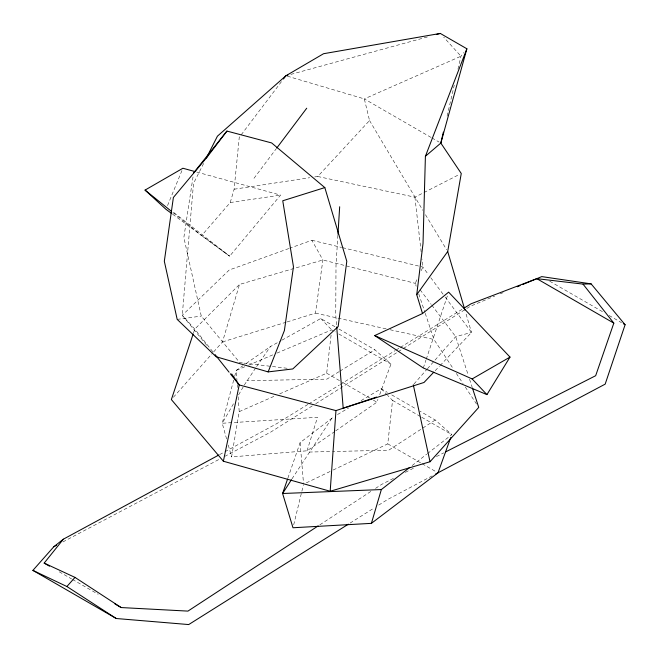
<?xml version="1.0" encoding="UTF-8"?>
<svg xmlns="http://www.w3.org/2000/svg" width="658" height="658" viewBox="0 0 658 658"><rect width="100%" height="100%" fill="white"/><g stroke="black" fill="none" stroke-linecap="round" stroke-linejoin="round"><path stroke-width="0.49" stroke-dasharray="3.29 2.47" d="M337.899 235.194L335.999 265.668L335.745 314.763L336.633 325.94M172.931 212.542L201.603 235.63L230.242 202.532L234.125 189.224L239.241 137.39L281.632 81.419M333.187 470.018L387.776 443.87L392.546 400.393L387.546 395.31M279.658 393.879L326.681 373.209L331.114 334.914M287.085 321.926L315.462 313.134L322.889 259.976L311.867 240.26L289.759 248.214M193.024 176.912L183.862 237.448L201.274 316.095L239.759 362.624L242.818 362.986M334.807 431.475L307.039 450.804L231.591 456.915L239.216 411.645L238.13 396.552M447.086 116.121L454.259 85.17M457.968 69.197L460.97 56.218L463.923 52.5M293.715 524.78L303.338 485.185M233.656 380.184L222.223 423.25L226.632 439.092M234.7 376.269L236.255 370.396L242.925 365.741M213.628 351.915L222.494 341.921L239.496 284.453L322.889 259.976L415.231 283.335L416.456 284.947M307.039 450.804L317.501 417.304L222.223 423.25L234.519 401.972M193.501 332.956L194.784 329.099L239.496 284.453M423.316 367.986L425.915 360.206M426.236 359.235L447.662 295.055M287.883 478.152L300.106 442.645L333.993 416.604M335.654 430.891L376.886 402.194L377.947 399.34M379.707 394.578L390.967 364.096L374.838 349.752L338.475 328.753M167.535 205.6L182.134 170.109M416.925 279.724L415.231 283.335L416.201 286.238M421.169 270.685L422.864 267.074L421.942 258.972M203.643 163.423L193.526 183.409L182.258 315.281L208.15 346.947M238.615 394.874L243.74 386.007M244.25 385.119L256.036 367.37M292.004 478.827L332.249 417.641M256.612 366.539L270.438 346.56L281.032 340.655M253.988 178.302L276.064 148.963M196.717 172.042L280.571 195.113L229.65 256.176L201.603 235.63M413.964 384.025L426.754 369.508M427.429 368.743L455.69 336.649L471.498 332.422L465.765 312.928M173.408 397.259L212.953 352.68M314.705 176.953L317.732 176.492L369.541 120.537L364.326 98.906L286.913 76.032M435.185 370.693L439.38 366.276M440.079 365.544L471.498 332.422L444.142 295.664M412.13 465.56L426.705 454.193M427.519 453.559L451.816 434.617L435.234 420.001L420.158 411.299M246.265 363.422L270.438 346.56M319.854 524.804L371.244 491.181M375.529 488.384L381.525 484.461L393.418 478.415M435.234 420.001L388.681 450.22L332.594 451.511M312.27 405.904L270.586 432.183L225.25 456.142M315.741 403.716L397.366 352.252M398.238 351.701L402.573 348.97M403.444 348.419L470.305 306.266L494.668 296.158M350.097 523.085L374.394 507.811M378.737 505.081L387.414 499.628L433.688 475.084M307.895 404.431L276.475 423.81L225.003 451.676M308.767 403.897L339.306 385.053M340.178 384.519L395.162 350.607M396.034 350.072L399.521 347.918M400.393 347.383L462.352 309.161M339.076 371.663L326.87 379.14L246.816 380.686M339.947 371.128L374.838 349.752M337.488 414.548L348.83 407.845M361.053 400.623L381.13 388.763L387.34 392.349M281.912 340.17L320.734 318.513L337.587 328.243M219.583 454.612L224.098 452.161M62.921 541.912L219.805 459.013M317.732 176.492L414.91 197.178L423.086 193M423.999 192.531L459.44 174.411M405.32 472.378L413.553 468.192M436.435 456.578L443.755 452.86M306.348 482.865L332.257 470.462M239.216 411.645L275.891 395.532M244.76 366.786L236.255 370.396L236.979 380.456M248.543 365.182L273.111 354.744M276.886 353.14L331.69 329.872L335.235 331.92M500.286 293.83L503.099 292.662M288.796 248.559L229.206 270.002L182.258 315.281L194.784 329.099L213.192 352.236M222.494 341.921L286.107 322.223M290.877 74.387L427.429 36.955M234.125 189.224L309.671 177.718M230.242 202.532L280.571 195.113M177.183 319.377L201.274 316.095M309.137 452.054L331.574 451.536M243.838 363.109L288.714 368.455M315.462 313.134L386.164 328.86M390.145 329.74L433.959 339.487L453.551 369.196M311.867 240.26L341.601 247.441M342.588 247.679L422.864 267.074L428.333 274.427M431.056 137.432L364.326 98.906L460.97 56.218L443.739 37.226M431.944 137.941L439.059 142.054M549.726 281.213L603.822 312.443M609.135 315.511L621.555 322.683M338.771 333.96L390.967 364.096M391.773 394.915L416.604 409.251M392.546 400.393L420.857 416.736M421.737 417.254L451.816 434.617M326.681 373.209L341.658 381.854M342.538 382.364L369.845 398.123M373.366 400.163L376.886 402.194M387.776 443.87L421.243 463.191M422.123 463.701L437.101 472.345M59.22 571.794L71.615 578.941M72.495 579.451L98.165 594.273M172.618 214.204L229.65 256.176L172.445 211.489M381.13 388.763L386.838 394.578M320.734 318.513L331.69 329.872M420.133 289.8L431.171 304.333M431.78 305.147L455.69 336.649L468.323 375.414M430.768 277.692L443.533 294.85M456.348 373.448L463.067 383.63M465.305 387.027L476.499 404.004M369.541 120.537L422.847 210.33M425.487 214.714L446.65 249.777M418.784 293.986L424.92 312.377M425.241 313.348L433.959 339.487M469.582 379.296L472.107 387.044M228.285 445.038L231.591 456.915M414.91 197.178L421.136 251.882M300.106 442.645L303.577 484.198M237.267 384.478L237.48 387.496"/><path stroke-width="0.99" d="M206.398 157.978L217.428 136.173L285.934 75.744L323.563 53.717L440.292 33.435L466.876 48.782L425.405 156.275L423.02 243.501L416.736 294.661L422.518 313.545L374.715 335.572L423.316 367.986L486.936 394.619L509.999 357.088L448.633 292.144L422.518 313.545M337.965 234.182L339.676 206.752M193.181 333.927L171.368 399.562L223.375 461.233L330.184 491.255L335.967 410.608L376.565 397.054M416.736 294.661L447.703 251.529L461.258 173.482L440.835 143.082L443.385 132.102M223.375 461.233L239.224 384.955L231.682 373.966M466.876 48.782L440.835 143.082L425.405 156.275M287.554 479.106L282.603 493.5L292.991 527.757L371.4 523.357L381.352 489.552L409.695 467.451M522.945 284.412L541.748 276.607L591.106 283.869L625.1 324.731L605.171 384.132L435.497 474.122M464.096 308.084L471.079 303.782L536.829 278.671L583.004 284.1L613.824 323.127L595.663 375.71L445.581 451.931M450.779 437.488L437.981 472.855L371.4 523.357M268.151 371.902L284.388 330.555L293.468 266.794L282.751 200.772L324.822 187.596L346.799 261.3L338.171 326.533L292.794 368.941L268.151 371.902L216.145 356.759L177.183 319.377L164.319 261.234L173.391 197.466L207.114 157.106L226.928 131.074L271.647 142.942L324.822 187.596M291.453 479.69L282.603 493.5L381.352 489.552M276.681 148.149L306.727 108.216M283.475 78.985L285.934 75.744L287.908 75.201M193.641 172.873L226.928 131.074M49.482 566.168L44.176 563.1L63.357 539.182L218.678 455.097M348.362 524.179L188.714 624.565L116.252 618.512L32.9 570.387L53.849 546.708L63.357 539.182M32.9 570.387L66.894 586.517L74.996 577.403L121.171 607.556L187.941 611.109L318.135 525.931M330.184 491.255L430.028 461.743L478.736 407.401L472.419 388.014M433.795 372.165L424.015 382.471L343.196 408.199L336.715 326.952M171.787 213.595L166.005 209.334L145.048 190.096L182.899 168.242L194.743 171.499M374.715 335.572L472.148 378.942L509.999 357.088M53.849 546.708L56.572 545.268M517.303 286.748L520.124 285.58M436.336 34.52L440.292 33.435M583.004 284.1L591.106 283.869M335.967 410.608L239.224 384.955L230.333 373.777M44.176 563.1L74.996 577.403M623.323 323.703L625.1 324.731M536.829 278.671L613.824 323.127M114.977 603.978L121.171 607.556M66.894 586.517L116.252 618.512M145.048 190.096L171.335 211.259M472.148 378.942L486.936 394.619M215.1 354.629L229.066 372.181M447.703 251.529L464.902 310.008M413.29 384.79L430.028 461.743"/></g></svg>
